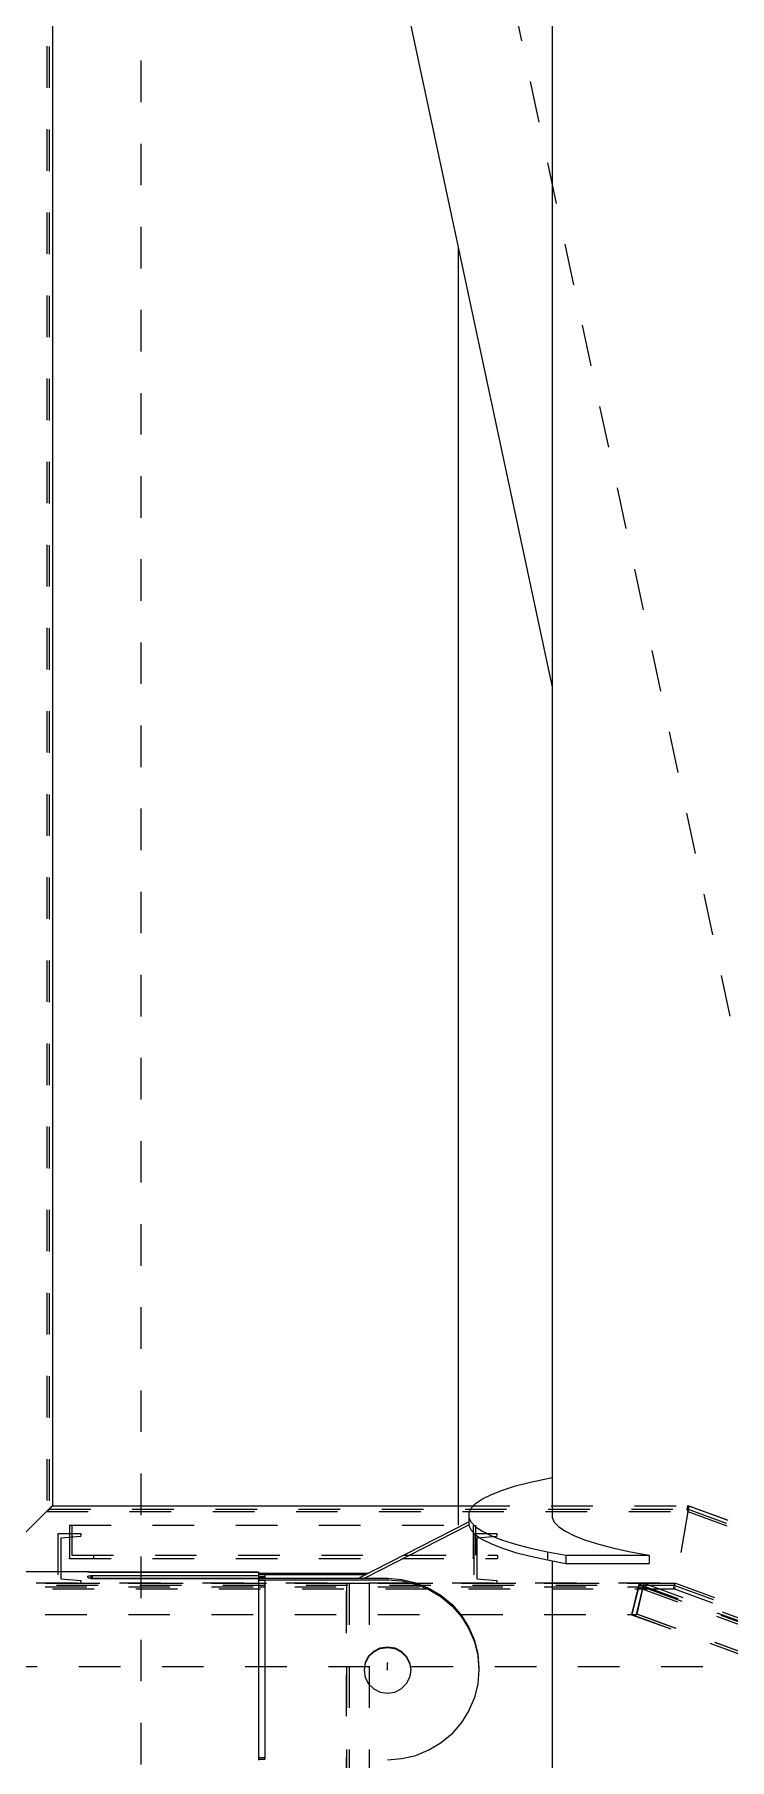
# Model space of a CAD drawing. Header units: millimetres. Extents: x 149919 to 150445, y 136651 to 136866.
# Drawn here: x 150374.106 to 150375.777, y 136692.752 to 136696.903 of the extents above; entities that cross this region are included whole.
import ezdxf

# ---------------------------------------------------------------- set-up
doc = ezdxf.new("R2010")
doc.units = ezdxf.units.MM
doc.header["$LTSCALE"] = 0.25
for name, pattern in [('CENTER', [50.8, 31.75, -6.35, 6.35, -6.35]), ('XKITLINE00', [0]), ('XKITLINE02', [4, 2, -2]), ('XKITLINE03', [6, 3, -1, 1, -1])]:
    doc.linetypes.add(name, pattern=pattern)

# ---------------------------------------------------------------- blocks, each defined once
blk = doc.blocks.new('çatıı')
at = {"color": 116, "linetype": 'XKITLINE02', "true_color": 0x136734}
for p, q in [((23232.31, 5550.18), (23232.31, 4297.66)), ((23232.84, 5550.14), (23232.84, 4298.1)), ((23233.58, 4298.96), (23213.69, 4278.96)), ((23232.31, 4297.66), (23215.07, 4280.33)), ((23232.21, 4297.58), (23215.08, 4280.34)), ((23232.21, 4297.58), (23232.84, 4298.11)), ((23232.21, 4297.58), (23386.39, 4297.58)), ((23232.31, 4297.66), (23232.84, 4298.1)), ((23233.69, 4298.96), (23232.84, 4298.11)), ((23233.69, 4298.95), (23232.84, 4298.1)), ((23232.84, 4298.11), (23386.2, 4298.11)), ((23233.58, 4298.96), (23386.67, 4298.96)), ((23233.69, 4298.96), (23233.69, 4298.95)), ((23233.69, 4298.96), (23233.69, 4298.95)), ((23386.67, 4298.93), (23383.24, 4278.89)), ((23386.67, 4298.96), (23383.26, 4278.96)), ((23386.39, 4297.56), (23383.44, 4280.28)), ((23386.39, 4297.58), (23383.46, 4280.34)), ((23386.35, 4298.96), (23386.2, 4298.11)), ((23386.2, 4298.11), (23386.39, 4297.58)), ((23386.36, 4299.04), (23386.22, 4298.19)), ((23386.22, 4298.19), (23640.55, 4205.23)), ((23386.22, 4298.19), (23386.39, 4297.56)), ((23386.36, 4299.04), (23629.34, 4210.23)), ((23386.39, 4297.56), (23641, 4204.5)), ((23386.67, 4298.93), (23536.61, 4244.12)), ((23234.98, 4292.28), (23240.48, 4292.28)), ((23234.98, 4292.28), (23234.98, 4280.28)), ((23237.73, 4294.27), (23238.31, 4294.27)), ((23237.73, 4294.27), (23237.73, 4286.27)), ((23237.73, 4294.27), (23335.4, 4294.27)), ((23238.31, 4294.27), (23238.31, 4287.07)), ((23240.48, 4292.28), (23240.48, 4291.6)), ((23334.82, 4294.27), (23334.82, 4286.27)), ((23334.98, 4292.28), (23340.48, 4292.28)), ((23334.98, 4292.28), (23334.98, 4280.28)), ((23335.4, 4294.27), (23335.4, 4287.07)), ((23340.48, 4292.28), (23340.48, 4291.6)), ((23235.68, 4291.21), (23240.48, 4291.6)), ((23235.68, 4291.21), (23235.68, 4281.34)), ((23335.68, 4291.21), (23340.48, 4291.6)), ((23335.68, 4291.21), (23335.68, 4281.34)), ((23237.73, 4286.27), (23243.54, 4286.27)), ((23237.73, 4286.27), (23340.63, 4286.27)), ((23238.31, 4287.07), (23243.54, 4287.07)), ((23238.31, 4287.07), (23340.63, 4287.07)), ((23243.54, 4287.07), (23243.54, 4286.27)), ((23340.63, 4287.07), (23340.63, 4286.27)), ((22951.9, 4280.27), (23375.85, 4280.28)), ((23214.65, 4279.81), (23383.08, 4279.81)), ((23215.08, 4280.34), (23383.46, 4280.34)), ((23234.98, 4280.28), (23240.48, 4280.28)), ((23235.68, 4281.34), (23240.48, 4280.96)), ((23240.48, 4280.96), (23240.48, 4280.28)), ((23304.32, 4280.28), (23304.32, 4168.27)), ((23304.32, 4280.28), (23304.32, 4237.82)), ((23304.32, 4280.28), (23309.82, 4280.28)), ((23305.02, 4280.28), (23305.02, 4168.27)), ((23309.82, 4280.28), (23309.82, 4168.27)), ((23309.82, 4280.28), (23309.82, 4237.75)), ((23334.98, 4280.28), (23340.48, 4280.28)), ((23335.68, 4281.34), (23340.48, 4280.96)), ((23340.48, 4280.96), (23340.48, 4280.28)), ((23374.69, 4280.28), (23372.91, 4272.78)), ((23374.64, 4280.08), (23372.91, 4272.73)), ((23375.85, 4280.28), (23374.07, 4272.78)), ((23375.86, 4280.3), (23374.13, 4272.95)), ((23374.64, 4280.08), (23375.86, 4280.3)), ((23374.64, 4280.08), (23628.32, 4187.37)), ((23375.86, 4280.3), (23506.2, 4232.67)), ((23383.08, 4279.85), (23382.93, 4279)), ((23383.08, 4279.81), (23382.94, 4278.96)), ((23383.46, 4280.34), (23383.08, 4279.81)), ((23383.44, 4280.28), (23383.08, 4279.85)), ((23383.08, 4279.85), (23636.72, 4187.15)), ((23383.44, 4280.28), (23637.4, 4187.47)), ((22951.9, 4279.42), (23375.57, 4279.43)), ((23213.69, 4278.96), (23383.26, 4278.96)), ((23374.57, 4279.43), (23372.96, 4272.78)), ((23374.53, 4279.26), (23372.96, 4272.74)), ((23375.57, 4279.43), (23374.03, 4272.78)), ((23375.58, 4279.45), (23374.07, 4272.94)), ((23374.53, 4279.26), (23375.58, 4279.45)), ((23374.53, 4279.26), (23628.3, 4186.52)), ((23375.58, 4279.45), (23629.86, 4186.53)), ((23382.93, 4279), (23506.2, 4233.95)), ((22951.9, 4272.77), (23374.07, 4272.78)), ((23372.91, 4272.78), (23372.96, 4272.78)), ((23372.91, 4272.73), (23372.96, 4272.74)), ((23372.91, 4272.73), (23506.2, 4224.02)), ((23372.96, 4272.74), (23506.2, 4224.05)), ((23374.03, 4272.78), (23374.07, 4272.78)), ((23374.07, 4272.94), (23374.13, 4272.95)), ((23374.07, 4272.94), (23506.2, 4224.66)), ((23374.13, 4272.95), (23506.2, 4224.69))]:
    blk.add_line(p, q, dxfattribs=at)
at = {"color": 8, "linetype": 'CENTER'}
for p, q in [((23430, 4260.27), (23255, 5080.27)), ((23255, 3096.7), (23255, 4763.35)), ((22899.99, 4260.27), (23429.99, 4260.27)), ((23314.2, 4259.48), (23314.2, 4261.06))]:
    blk.add_line(p, q, dxfattribs=at)
at = {"color": 8, "linetype": 'XKITLINE00'}
for p, q in [((23353.8, 4866.01), (23353.8, 4296.07)), ((23319.5, 4656.64), (23353.8, 4495.94)), ((23331.2, 4601.83), (23331.2, 4294.27)), ((23348.59, 4304.64), (23352.65, 4305.53)), ((23352.65, 4305.53), (23353.8, 4305.74)), ((23335.4, 4299.51), (23337.03, 4300.61)), ((23337.03, 4300.61), (23339.18, 4301.68)), ((23339.18, 4301.68), (23341.83, 4302.71)), ((23341.83, 4302.71), (23344.98, 4303.7)), ((23344.98, 4303.7), (23348.59, 4304.64)), ((23334.31, 4298.4), (23333.76, 4297.27)), ((23333.76, 4297.27), (23333.76, 4296.13)), ((23335.4, 4299.51), (23334.31, 4298.4)), ((23353.8, 4297.33), (23353.76, 4297.27)), ((23353.76, 4297.27), (23353.76, 4296.13)), ((23307.27, 4281.49), (23333.76, 4295.06)), ((23308.64, 4281.49), (23333.76, 4294.36)), ((23333.76, 4296.13), (23334.31, 4295)), ((23333.76, 4296.13), (23333.76, 4294.16)), ((23333.76, 4294.16), (23334.31, 4293.03)), ((23334.31, 4295), (23335.4, 4293.89)), ((23334.31, 4293.03), (23335.4, 4291.92)), ((23335.4, 4293.89), (23337.03, 4292.79)), ((23337.03, 4292.79), (23339.18, 4291.72)), ((23353.76, 4296.13), (23354.31, 4295)), ((23354.31, 4295), (23355.4, 4293.89)), ((23355.4, 4293.89), (23357.03, 4292.79)), ((23357.03, 4292.79), (23359.18, 4291.72)), ((23335.4, 4291.92), (23337.03, 4290.82)), ((23337.03, 4290.82), (23339.18, 4289.75)), ((23339.18, 4291.72), (23341.83, 4290.69)), ((23339.18, 4289.75), (23341.83, 4288.72)), ((23341.83, 4290.69), (23344.98, 4289.7)), ((23341.83, 4288.72), (23344.98, 4287.73)), ((23344.98, 4289.7), (23348.59, 4288.76)), ((23348.59, 4288.76), (23352.65, 4287.87)), ((23359.18, 4291.72), (23361.83, 4290.69)), ((23361.83, 4290.69), (23364.98, 4289.7)), ((23364.98, 4289.7), (23368.59, 4288.76)), ((23368.59, 4288.76), (23372.65, 4287.87)), ((23344.98, 4287.73), (23348.59, 4286.79)), ((23348.59, 4286.79), (23352.65, 4285.9)), ((23352.65, 4287.87), (23357.11, 4287.05)), ((23352.65, 4287.87), (23352.65, 4285.9)), ((23352.65, 4285.9), (23357.11, 4285.08)), ((23353.8, 4285.69), (23353.8, 4230.39)), ((23357.11, 4287.05), (23377.11, 4287.05)), ((23357.11, 4287.05), (23357.11, 4285.08)), ((23357.11, 4285.08), (23377.11, 4285.08)), ((23372.65, 4287.87), (23377.11, 4287.05)), ((23377.11, 4287.05), (23377.11, 4285.08)), ((23087.8, 4283.12), (23242.19, 4283.12)), ((23242.11, 4283.1), (23242.19, 4283.12)), ((23242.11, 4283.1), (23242.11, 4283.07)), ((23242.11, 4283.07), (23242.19, 4283.04)), ((23242.11, 4281.89), (23242.19, 4281.97)), ((23242.11, 4281.89), (23242.11, 4281.81)), ((23242.11, 4281.81), (23242.19, 4281.73)), ((23242.19, 4283.12), (23242.36, 4283.1)), ((23242.19, 4283.04), (23242.36, 4283.02)), ((23242.19, 4281.97), (23242.36, 4282.04)), ((23242.19, 4281.73), (23242.36, 4281.62)), ((23242.36, 4283.1), (23242.6, 4283.08)), ((23242.36, 4283.02), (23242.6, 4283)), ((23242.36, 4282.04), (23242.6, 4282.1)), ((23242.36, 4281.62), (23242.6, 4281.53)), ((23242.6, 4283.08), (23242.89, 4283.07)), ((23242.6, 4283), (23242.89, 4282.99)), ((23242.6, 4282.1), (23242.89, 4282.13)), ((23242.6, 4281.53), (23242.89, 4281.47)), ((23242.89, 4283.07), (23242.89, 4282.99)), ((23242.89, 4283.07), (23243.2, 4283.07)), ((23242.89, 4282.99), (23243.2, 4282.98)), ((23242.89, 4282.13), (23243.2, 4282.14)), ((23242.89, 4282.13), (23242.89, 4281.47)), ((23242.89, 4281.47), (23243.2, 4281.45)), ((23243.2, 4283.07), (23243.2, 4282.98)), ((23243.2, 4283.07), (23283.2, 4283.07)), ((23243.2, 4282.98), (23283.2, 4282.98)), ((23243.2, 4282.14), (23243.2, 4281.51)), ((23243.2, 4282.14), (23283.2, 4282.14)), ((23243.2, 4281.49), (23314.2, 4281.49)), ((23243.2, 4281.49), (23243.2, 4281.45)), ((23243.2, 4281.45), (23283.2, 4281.45)), ((23283.2, 4283.07), (23283.2, 4282.98)), ((23283.2, 4282.98), (23283.2, 4282.77)), ((23283.2, 4282.77), (23283.2, 4282.14)), ((23283.2, 4282.72), (23309.67, 4282.72)), ((23283.2, 4282.57), (23284.7, 4282.57)), ((23283.2, 4282.45), (23284.7, 4282.45)), ((23283.2, 4282.14), (23283.2, 4281.51)), ((23283.2, 4282.03), (23284.7, 4282.03)), ((23283.2, 4281.73), (23283.2, 4281.51)), ((23283.2, 4281.73), (23284.7, 4281.73)), ((23283.2, 4281.45), (23283.19, 4280.04)), ((23283.2, 4281.14), (23314.2, 4281.14)), ((23283.2, 4281), (23284.7, 4281)), ((23283.19, 4280.04), (23283.19, 4277.75)), ((23284.7, 4282.57), (23284.7, 4282.45)), ((23284.7, 4282.45), (23284.7, 4282.28)), ((23284.7, 4282.37), (23308.98, 4282.37)), ((23284.7, 4282.28), (23284.7, 4281.73)), ((23284.7, 4281.73), (23284.7, 4281.51)), ((23284.7, 4281), (23284.69, 4279.4)), ((23314.2, 4281.49), (23317.64, 4281.23)), ((23314.2, 4281.49), (23314.2, 4281.14)), ((23314.2, 4281.14), (23317.64, 4280.88)), ((23317.64, 4281.23), (23320.99, 4280.43)), ((23317.64, 4281.23), (23317.64, 4280.88)), ((23317.64, 4280.88), (23320.99, 4280.08)), ((23320.99, 4280.43), (23324.18, 4279.13)), ((23320.99, 4280.08), (23324.18, 4278.78)), ((23283.19, 4277.75), (23283.19, 4274.93)), ((23283.19, 4279.4), (23284.69, 4279.4)), ((23284.69, 4277.3), (23284.69, 4274.77)), ((23284.69, 4279.4), (23284.69, 4277.3)), ((23324.18, 4279.13), (23327.13, 4277.36)), ((23324.18, 4278.78), (23327.13, 4277.01)), ((23327.13, 4277.36), (23329.75, 4275.15)), ((23327.13, 4277.01), (23329.75, 4274.8)), ((23283.19, 4274.93), (23283.19, 4271.66)), ((23283.19, 4271.66), (23283.19, 4268.05)), ((23284.69, 4274.77), (23284.69, 4271.87)), ((23284.69, 4271.87), (23284.69, 4268.67)), ((23329.75, 4275.15), (23331.99, 4272.56)), ((23329.75, 4274.8), (23331.99, 4272.21)), ((23331.99, 4272.56), (23333.8, 4269.67)), ((23331.99, 4272.21), (23333.8, 4269.32)), ((23283.19, 4268.05), (23283.19, 4264.2)), ((23284.69, 4268.67), (23284.69, 4265.25)), ((23333.8, 4269.67), (23335.12, 4266.53)), ((23333.8, 4269.32), (23335.12, 4266.18)), ((23283.19, 4264.2), (23283.19, 4260.23)), ((23284.69, 4265.25), (23284.69, 4261.71)), ((23309.66, 4262.72), (23310.9, 4263.94)), ((23309.66, 4262.58), (23310.9, 4263.8)), ((23310.9, 4263.94), (23312.46, 4264.73)), ((23310.9, 4263.8), (23312.46, 4264.59)), ((23312.46, 4264.73), (23314.2, 4265)), ((23312.46, 4264.59), (23314.2, 4264.86)), ((23314.2, 4265), (23314.2, 4264.86)), ((23314.2, 4265), (23315.93, 4264.73)), ((23314.2, 4264.86), (23315.93, 4264.59)), ((23315.93, 4264.73), (23317.49, 4263.94)), ((23315.93, 4264.59), (23317.49, 4263.8)), ((23317.49, 4263.94), (23318.73, 4262.72)), ((23317.49, 4263.8), (23318.73, 4262.58)), ((23335.12, 4266.53), (23335.92, 4263.22)), ((23335.12, 4266.18), (23335.92, 4262.87)), ((23335.92, 4263.22), (23336.2, 4259.83)), ((23283.19, 4260.23), (23283.19, 4256.27)), ((23284.69, 4261.71), (23284.69, 4258.13)), ((23308.87, 4261.19), (23308.6, 4259.48)), ((23308.87, 4261.05), (23308.6, 4259.34)), ((23308.6, 4259.48), (23308.6, 4259.34)), ((23308.6, 4259.34), (23308.87, 4257.64)), ((23309.66, 4262.72), (23308.87, 4261.19)), ((23309.66, 4262.58), (23308.87, 4261.05)), ((23318.73, 4262.72), (23319.52, 4261.19)), ((23318.73, 4262.58), (23319.52, 4261.05)), ((23319.52, 4261.19), (23319.8, 4259.48)), ((23319.52, 4261.05), (23319.8, 4259.34)), ((23319.8, 4259.34), (23319.52, 4257.64)), ((23319.8, 4259.48), (23319.8, 4259.34)), ((23335.92, 4262.87), (23336.2, 4259.48)), ((23336.2, 4259.48), (23335.92, 4256.09)), ((23336.2, 4259.83), (23336.2, 4259.48)), ((23283.19, 4256.27), (23283.19, 4252.42)), ((23284.69, 4258.13), (23284.69, 4254.6)), ((23308.87, 4257.64), (23309.66, 4256.1)), ((23309.66, 4256.1), (23310.9, 4254.88)), ((23310.9, 4254.88), (23312.46, 4254.1)), ((23315.93, 4254.1), (23317.49, 4254.88)), ((23317.49, 4254.88), (23318.73, 4256.1)), ((23319.52, 4257.64), (23318.73, 4256.1)), ((23335.92, 4256.09), (23335.12, 4252.79)), ((23283.19, 4252.42), (23283.19, 4248.81)), ((23284.69, 4254.6), (23284.69, 4251.22)), ((23284.69, 4251.22), (23284.69, 4248.07)), ((23312.46, 4254.1), (23314.2, 4253.83)), ((23314.2, 4253.83), (23315.93, 4254.1)), ((23335.12, 4252.79), (23333.8, 4249.65)), ((23283.19, 4248.81), (23283.19, 4245.55)), ((23284.69, 4248.07), (23284.69, 4245.24)), ((23331.99, 4246.75), (23329.75, 4244.17)), ((23333.8, 4249.65), (23331.99, 4246.75)), ((23283.19, 4245.55), (23283.19, 4242.74)), ((23283.19, 4242.74), (23283.19, 4240.46)), ((23284.69, 4245.24), (23284.69, 4242.79)), ((23284.69, 4242.79), (23284.69, 4240.79)), ((23327.13, 4241.96), (23329.75, 4244.17)), ((23283.19, 4240.46), (23283.19, 4238.79)), ((23283.19, 4238.79), (23283.19, 4237.76)), ((23283.19, 4238.33), (23284.69, 4238.33)), ((23284.69, 4240.79), (23284.69, 4239.29)), ((23284.69, 4239.29), (23284.69, 4238.33)), ((23284.69, 4238.33), (23284.7, 4237.93)), ((23317.64, 4238.09), (23320.99, 4238.88)), ((23320.99, 4238.88), (23324.18, 4240.18)), ((23324.18, 4240.18), (23327.13, 4241.96)), ((23283.2, 4237.93), (23284.7, 4237.93)), ((23314.2, 4237.82), (23317.64, 4238.09))]:
    blk.add_line(p, q, dxfattribs=at)
at = {"color": 7, "linetype": 'XKITLINE00'}
for p, q in [((23233.69, 4734.59), (23233.69, 4298.96)), ((23233.58, 4298.96), (23217.83, 4283.12)), ((23233.69, 4299.07), (23233.58, 4298.96)), ((23233.58, 4298.96), (23334.86, 4298.96))]:
    blk.add_line(p, q, dxfattribs=at)
at = {"color": 1, "linetype": 'XKITLINE03'}
for p, q in [((23237.73, 4286.27), (23334.82, 4286.27)), ((23379.74, 4280.28), (22951.9, 4280.27)), ((23304.32, 4168.27), (23304.32, 4280.28))]:
    blk.add_line(p, q, dxfattribs=at)
at = {"color": 1, "linetype": 'XKITLINE00'}
for centre in [(23237.73, 4286.27), (23334.82, 4286.27), (23234.98, 4280.28), (23304.32, 4280.28), (23334.98, 4280.28), (23379.74, 4280.28)]:
    blk.add_circle(centre, 0.05, dxfattribs=at)
at = {"color": 8, "linetype": 'XKITLINE00'}
for centre in [(23314.2, 4261.06), (23314.2, 4259.48)]:
    blk.add_circle(centre, 0.05, dxfattribs=at)

msp = doc.modelspace()

# ---------------------------------------------------------------- block references
at = {"xscale": 0.009999943142843078, "yscale": 0.009999943142843078, "zscale": 0.009999943142843078}
msp.add_blockref('çatıı', (150141.8141, 136650.3731), dxfattribs=at)

doc.saveas('drawing.dxf')
